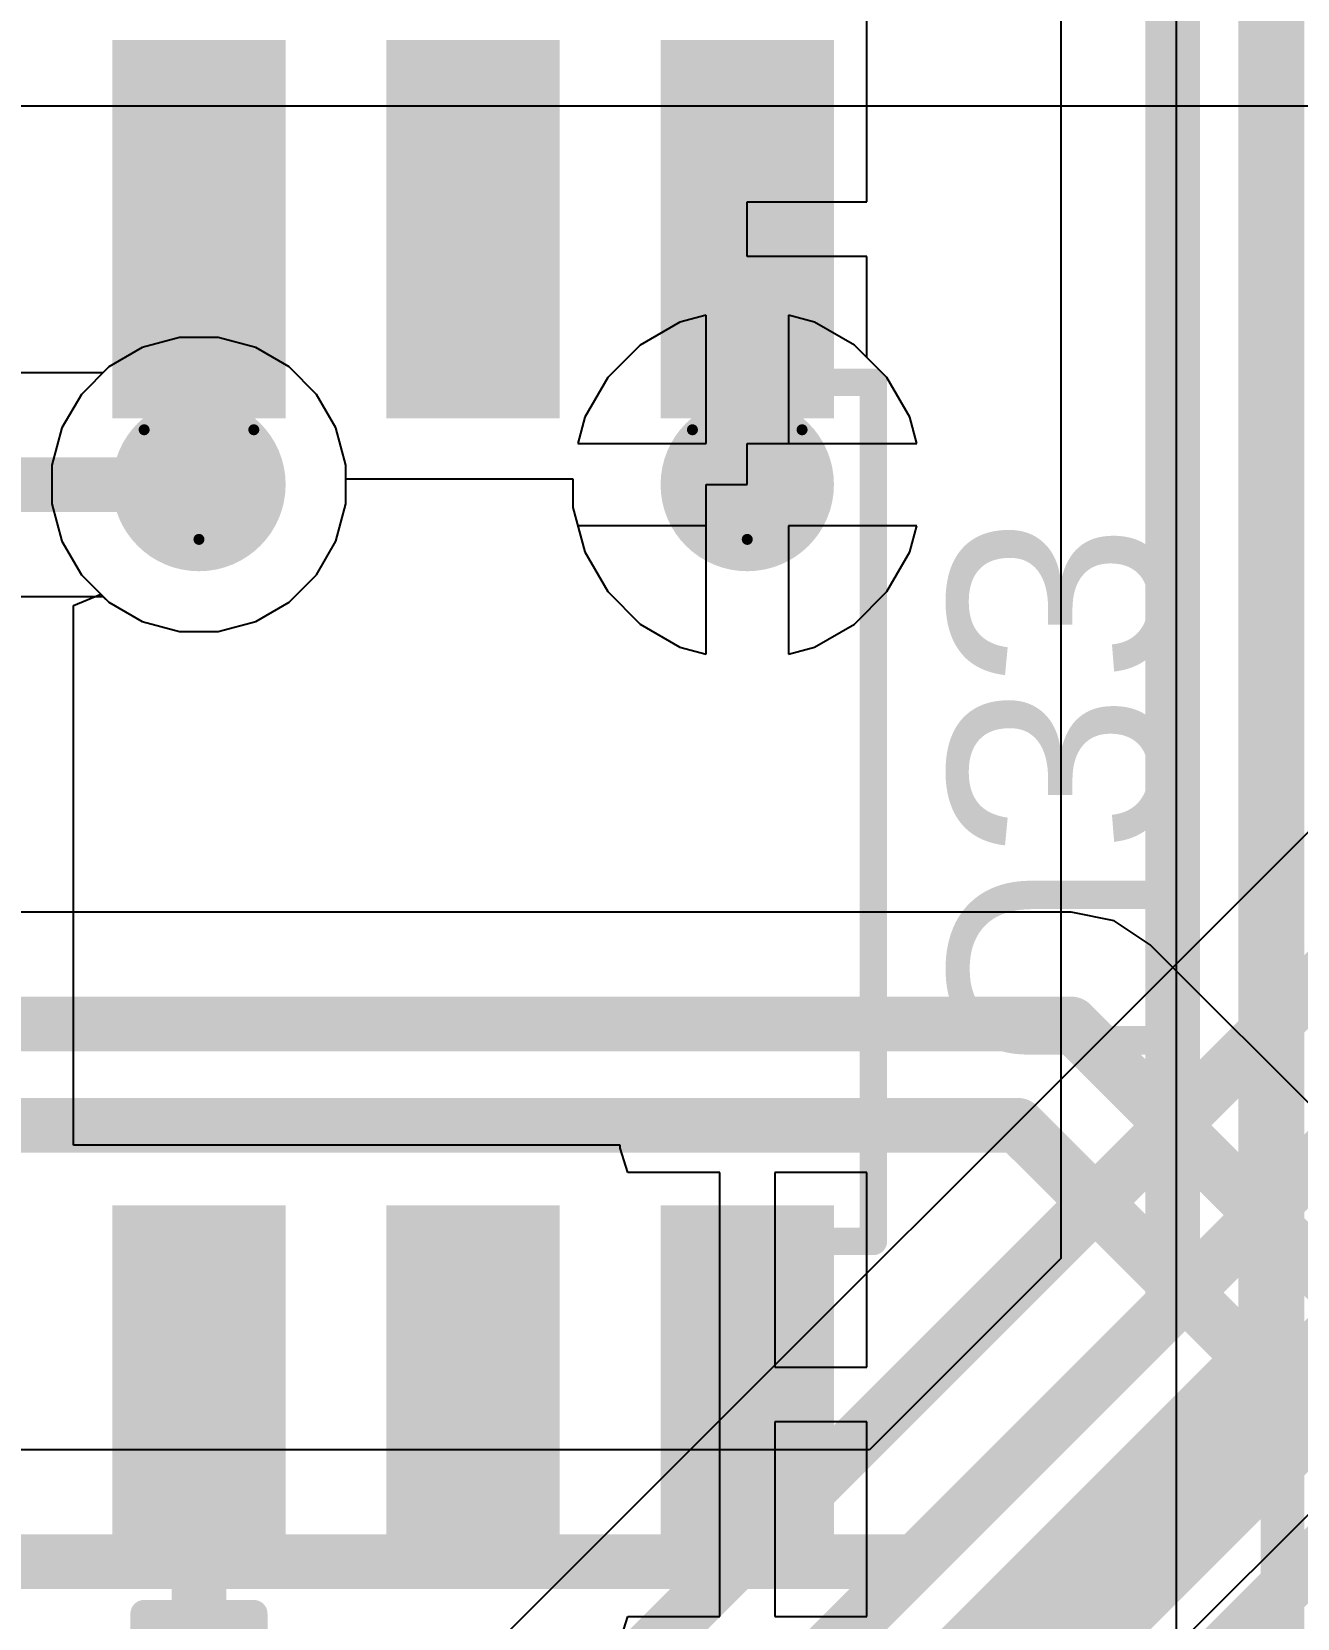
# Model space of a CAD drawing. Header units: inches. Extents: x -21 to 276, y -5 to 220.
# Drawn here: x 73.6 to 79.47, y 52.66 to 60.01 of the extents above; entities that cross this region are included whole.
import ezdxf

# ---------------------------------------------------------------- set-up
doc = ezdxf.new("R2010")
doc.units = ezdxf.units.IN
for name, color, linetype in [('Bottom Layer', 5, 'Continuous'), ('Bottom Overlay', 54, 'Continuous'), ('Bottom Paste', 16, 'Continuous'), ('Bottom Solder', 6, 'Continuous'), ('Drill Drawing', 1, 'Continuous'), ('Ground', 16, 'Continuous'), ('Power + Signal', 76, 'Continuous'), ('Top Layer', 1, 'Continuous'), ('Top Solder', 216, 'Continuous'), ('Via Holes', 16, 'Continuous')]:
    doc.layers.add(name, color=color, linetype=linetype)
doc.styles.add('Arial', font='', dxfattribs={"height": 0.2})
doc.styles.get('Arial').set_extended_font_data('Arial')

# ---------------------------------------------------------------- blocks, each defined once
blk = doc.blocks.new('SOIC_8_B_54')
at = {"layer": 'Bottom Layer'}
for points in [[(-3.474999399999999, 1.6050006), (-3.474999399999999, 2.2049994), (-1.92499996, 2.2049994), (-1.92499996, 1.6050006)], [(1.92499996, 1.6050006), (1.92499996, 2.2049994), (3.474999399999999, 2.2049994), (3.474999399999999, 1.6050006)], [(-3.474999399999999, 0.3350005999999998), (-3.474999399999999, 0.9349993999999998), (-1.92499996, 0.9349994), (-1.92499996, 0.3350006000000001)], [(1.92499996, 0.3350005999999998), (1.92499996, 0.9349993999999998), (3.474999399999999, 0.9349994), (3.474999399999999, 0.3350006000000001)], [(-3.474999399999999, -0.9349994), (-3.474999399999999, -0.3350006000000001), (-1.92499996, -0.3350005999999998), (-1.92499996, -0.9349993999999998)], [(1.92499996, -0.9349994), (1.92499996, -0.3350006000000001), (3.474999399999999, -0.3350005999999998), (3.474999399999999, -0.9349993999999998)]]:
    blk.add_hatch(color=5, dxfattribs=at).paths.add_polyline_path(points)
at = {"layer": 'Bottom Paste'}
for points in [[(-3.474999399999999, 1.6050006), (-3.474999399999999, 2.2049994), (-1.92499996, 2.2049994), (-1.92499996, 1.6050006)], [(1.92499996, 1.6050006), (1.92499996, 2.2049994), (3.474999399999999, 2.2049994), (3.474999399999999, 1.6050006)], [(-3.474999399999999, 0.3350005999999998), (-3.474999399999999, 0.9349993999999998), (-1.92499996, 0.9349994), (-1.92499996, 0.3350006000000001)], [(1.92499996, 0.3350005999999998), (1.92499996, 0.9349993999999998), (3.474999399999999, 0.9349994), (3.474999399999999, 0.3350006000000001)], [(-3.474999399999999, -0.9349994), (-3.474999399999999, -0.3350006000000001), (-1.92499996, -0.3350005999999998), (-1.92499996, -0.9349993999999998)], [(1.92499996, -0.9349994), (1.92499996, -0.3350006000000001), (3.474999399999999, -0.3350005999999998), (3.474999399999999, -0.9349993999999998)]]:
    blk.add_hatch(color=16, dxfattribs=at).paths.add_polyline_path(points)
at = {"layer": 'Bottom Solder'}
for points in [[(-3.5765994, 1.5034006), (-3.5765994, 2.3065994), (-1.82339996, 2.3065994), (-1.82339996, 1.5034006)], [(1.82339996, 1.5034006), (1.82339996, 2.3065994), (3.5765994, 2.3065994), (3.5765994, 1.5034006)], [(-3.5765994, 0.2334005999999998), (-3.5765994, 1.0365994), (-1.82339996, 1.0365994), (-1.82339996, 0.2334006000000002)], [(1.82339996, 0.2334005999999998), (1.82339996, 1.0365994), (3.5765994, 1.0365994), (3.5765994, 0.2334006000000002)], [(-3.5765994, -1.0365994), (-3.5765994, -0.2334006000000002), (-1.82339996, -0.2334005999999998), (-1.82339996, -1.0365994)], [(1.82339996, -1.0365994), (1.82339996, -0.2334006000000002), (3.5765994, -0.2334005999999998), (3.5765994, -1.0365994)]]:
    blk.add_hatch(color=6, dxfattribs=at).paths.add_polyline_path(points)
at = {"layer": 'Bottom Overlay'}
for points in [[(-1.990598, 2.3114, 0.127, 0.127, 0), (-1.990598, 2.4892, 0.127, 0.127, 0)], [(1.990598, 2.4892, 0.127, 0.127, 0), (-1.990598, 2.4892, 0.127, 0.127, 0)], [(1.990598, 2.3114, 0.127, 0.127, 0), (1.990598, 2.4892, 0.127, 0.127, 0)]]:
    blk.add_lwpolyline(points, format="xyseb", dxfattribs=at)
for points in [[(-2.022348, 2.4892, 0.0635, 0.0635, 1), (-1.958848, 2.4892, 0.0635, 0.0635, 1)], [(-2.022348, 2.4892, 0.0635, 0.0635, 1), (-1.958848, 2.4892, 0.0635, 0.0635, 1)], [(1.958848, 2.4892, 0.0635, 0.0635, 1), (2.022348, 2.4892, 0.0635, 0.0635, 1)], [(1.958848, 2.4892, 0.0635, 0.0635, 1), (2.022348, 2.4892, 0.0635, 0.0635, 1)], [(-2.022348, 2.3114, 0.0635, 0.0635, 1), (-1.958848, 2.3114, 0.0635, 0.0635, 1)], [(1.958848, 2.3114, 0.0635, 0.0635, 1), (2.022348, 2.3114, 0.0635, 0.0635, 1)]]:
    blk.add_lwpolyline(points, format="xyseb", close=True, dxfattribs=at)
blk = doc.blocks.new('R___0201_B_69')
at = {"layer": 'Bottom Layer'}
for points in [[(-0.40999791, 0.18499963), (-0.13999845, 0.18499963), (-0.13999845, -0.18499963), (-0.40999791, -0.18499963)], [(0.14000099, 0.18499963), (0.41000045, 0.18499963), (0.41000045, -0.18499963), (0.14000099, -0.18499963)]]:
    blk.add_hatch(color=5, dxfattribs=at).paths.add_polyline_path(points)
at = {"layer": 'Bottom Paste'}
for points in [[(-0.40999791, 0.18499963), (-0.13999845, 0.18499963), (-0.13999845, -0.18499963), (-0.40999791, -0.18499963)], [(0.14000099, 0.18499963), (0.41000045, 0.18499963), (0.41000045, -0.18499963), (0.14000099, -0.18499963)]]:
    blk.add_hatch(color=16, dxfattribs=at).paths.add_polyline_path(points)
at = {"layer": 'Bottom Solder'}
for points in [[(-0.46499907, 0.24000079), (-0.08499729, 0.24000079), (-0.08499729, -0.24000079), (-0.46499907, -0.24000079)], [(0.08499983, 0.24000079), (0.46500161, 0.24000079), (0.46500161, -0.24000079), (0.08499983, -0.24000079)]]:
    blk.add_hatch(color=6, dxfattribs=at).paths.add_polyline_path(points)
at = {"layer": 'Bottom Overlay'}
for points in [[(-0.4826, -0.254, 0.127, 0.127, 0), (-0.4826, 0.254, 0.127, 0.127, 0)], [(0.4826, 0.254, 0.127, 0.127, 0), (-0.4826, 0.254, 0.127, 0.127, 0)], [(0.4826, -0.254, 0.127, 0.127, 0), (0.4826, 0.254, 0.127, 0.127, 0)], [(0.4826, -0.254, 0.127, 0.127, 0), (-0.4826, -0.254, 0.127, 0.127, 0)]]:
    blk.add_lwpolyline(points, format="xyseb", dxfattribs=at)
for points in [[(-0.51435, 0.254, 0.0635, 0.0635, 1), (-0.4508499999999999, 0.254, 0.0635, 0.0635, 1)], [(-0.51435, 0.254, 0.0635, 0.0635, 1), (-0.4508499999999999, 0.254, 0.0635, 0.0635, 1)], [(0.4508499999999999, 0.254, 0.0635, 0.0635, 1), (0.51435, 0.254, 0.0635, 0.0635, 1)], [(0.4508499999999999, 0.254, 0.0635, 0.0635, 1), (0.51435, 0.254, 0.0635, 0.0635, 1)], [(-0.51435, -0.254, 0.0635, 0.0635, 1), (-0.4508499999999999, -0.254, 0.0635, 0.0635, 1)], [(-0.51435, -0.254, 0.0635, 0.0635, 1), (-0.4508499999999999, -0.254, 0.0635, 0.0635, 1)], [(0.4508499999999999, -0.254, 0.0635, 0.0635, 1), (0.51435, -0.254, 0.0635, 0.0635, 1)], [(0.4508499999999999, -0.254, 0.0635, 0.0635, 1), (0.51435, -0.254, 0.0635, 0.0635, 1)]]:
    blk.add_lwpolyline(points, format="xyseb", close=True, dxfattribs=at)

msp = doc.modelspace()

# ---------------------------------------------------------------- hatches: boundary and pattern name
at = {"layer": 'Bottom Layer'}
h = msp.add_hatch(color=5, dxfattribs=at)
edge = h.paths.add_edge_path()
edge.add_arc((74.37802752, 57.91199999999999), 0.2999994, 0, 360)
h = msp.add_hatch(color=5, dxfattribs=at)
edge = h.paths.add_edge_path()
edge.add_arc((76.91802752, 57.91199999999999), 0.2999994, 0, 360)
at = {"layer": 'Bottom Solder'}
h = msp.add_hatch(color=6, dxfattribs=at)
edge = h.paths.add_edge_path()
edge.add_arc((74.37802752, 57.91199999999999), 0.4015993999999999, 0, 360)
h = msp.add_hatch(color=6, dxfattribs=at)
edge = h.paths.add_edge_path()
edge.add_arc((76.91802752, 57.91199999999999), 0.4015993999999999, 0, 360)
at = {"layer": 'Ground'}
h = msp.add_hatch(color=16, dxfattribs=at)
edge = h.paths.add_edge_path()
edge.add_arc((74.37802752, 57.91199999999999), 0.2999994, 0, 360)
h = msp.add_hatch(color=16, dxfattribs=at)
edge = h.paths.add_edge_path()
edge.add_arc((76.91802752, 57.91199999999999), 0.2999994, 0, 360)
at = {"layer": 'Power + Signal'}
h = msp.add_hatch(color=76, dxfattribs=at)
edge = h.paths.add_edge_path()
edge.add_arc((74.37802752, 57.91199999999999), 0.2999994, 0, 360)
h = msp.add_hatch(color=76, dxfattribs=at)
edge = h.paths.add_edge_path()
edge.add_arc((76.91802752, 57.91199999999999), 0.2999994, 0, 360)
at = {"layer": 'Top Layer'}
h = msp.add_hatch(color=1, dxfattribs=at)
edge = h.paths.add_edge_path()
edge.add_arc((74.37802752, 57.91199999999999), 0.2999994, 0, 360)
h = msp.add_hatch(color=1, dxfattribs=at)
edge = h.paths.add_edge_path()
edge.add_arc((76.91802752, 57.91199999999999), 0.2999994, 0, 360)
at = {"layer": 'Top Solder'}
h = msp.add_hatch(color=216, dxfattribs=at)
edge = h.paths.add_edge_path()
edge.add_arc((74.37802752, 57.91199999999999), 0.4015993999999999, 0, 360)
h = msp.add_hatch(color=216, dxfattribs=at)
edge = h.paths.add_edge_path()
edge.add_arc((76.91802752, 57.91199999999999), 0.4015993999999999, 0, 360)
at = {"layer": 'Via Holes'}
h = msp.add_hatch(color=7, dxfattribs=at)
edge = h.paths.add_edge_path()
edge.add_arc((74.37802752, 57.91199999999999), 0.1499997, 0, 360)
h = msp.add_hatch(color=7, dxfattribs=at)
edge = h.paths.add_edge_path()
edge.add_arc((76.91802752, 57.91199999999999), 0.1499997, 0, 360)

# ---------------------------------------------------------------- linework, layer by layer
at = {"layer": 'Bottom Layer'}
for p, q in [((78.90563848, 63.37915442), (78.90563848, 52.01176034)), ((77.47202691999999, 59.22230472), (77.47202691999999, 60.09944291999999)), ((76.91802752, 58.96830471999999), (76.91802752, 59.22230472)), ((76.91802752, 59.22230472), (77.47202691999999, 59.22230472)), ((77.47202691999999, 58.96830471999999), (76.91802752, 58.96830471999999)), ((77.47202691999999, 58.5006831), (77.47202691999999, 58.96830471999999)), ((77.56458706, 58.40812295999999), (77.47202691999999, 58.5006831)), ((77.67096226, 58.22387644), (77.56458706, 58.40812295999999)), ((77.70348442, 58.1025), (77.67096226, 58.22387644)), ((76.91802752, 57.91199999999999), (76.91802752, 58.1025)), ((76.91802752, 58.1025), (77.70348442, 58.1025)), ((75.05902692, 57.82234562), (75.05902692, 57.939305)), ((75.05902692, 57.939305), (76.11002812, 57.939305)), ((76.11002812, 57.939305), (76.11002812, 57.8056248)), ((76.72752752, 57.1265431), (76.72752752, 57.91199999999999)), ((76.72752752, 57.91199999999999), (76.91802752, 57.91199999999999)), ((75.01261858, 57.64914302), (75.05902692, 57.82234562)), ((76.11002812, 57.8056248), (76.16509278, 57.60012356)), ((77.70348442, 57.7215), (77.10852752, 57.7215)), ((77.10852752, 57.7215), (77.10852752, 57.1265431)), ((77.67096226, 57.60012356), (77.70348442, 57.7215)), ((74.9229642, 57.49385503999999), (75.01261858, 57.64914302)), ((76.16509278, 57.60012356), (76.27146798, 57.41587704)), ((77.56458706, 57.41587704), (77.67096226, 57.60012356)), ((74.79617248, 57.36706331999999), (74.9229642, 57.49385503999999)), ((73.79649198, 57.35084796), (73.92349198, 57.4034539)), ((73.79649198, 54.85130508), (73.79649198, 57.35084796)), ((73.92349198, 57.4034539), (73.95988256, 57.36706331999999)), ((73.95988256, 57.36706331999999), (74.11517054, 57.27740894)), ((74.6408845, 57.27740894), (74.79617248, 57.36706331999999)), ((76.27146798, 57.41587704), (76.42190456, 57.26544045999999)), ((77.41415047999999, 57.26544045999999), (77.56458706, 57.41587704)), ((74.11517054, 57.27740894), (74.28837313999999, 57.23100059999999)), ((74.4676819, 57.23100059999999), (74.6408845, 57.27740894)), ((74.28837313999999, 57.23100059999999), (74.4676819, 57.23100059999999)), ((76.42190456, 57.26544045999999), (76.60615108, 57.15906525999999)), ((77.22990395999999, 57.15906525999999), (77.41415047999999, 57.26544045999999)), ((76.60615108, 57.15906525999999), (76.72752752, 57.1265431)), ((77.10852752, 57.1265431), (77.22990395999999, 57.15906525999999)), ((76.32902691999999, 54.85130508), (73.79649198, 54.85130508)), ((76.32902691999999, 54.83680675999999), (76.32902691999999, 54.85130508)), ((76.36403066, 54.72430762), (76.32902691999999, 54.83680675999999)), ((76.79102751999999, 54.72430508), (76.36403066, 54.72430762)), ((76.79102751999999, 53.69530536), (76.79102751999999, 54.72430508)), ((77.47202691999999, 54.72430508), (77.04502752, 54.72430508)), ((77.04502752, 54.72430508), (77.04502752, 53.82230536)), ((77.47202691999999, 53.82230536), (77.47202691999999, 54.72430508)), ((77.04502752, 53.82230536), (77.47202691999999, 53.82230536)), ((76.79102751999999, 52.66630563999999), (76.79102751999999, 53.69530536)), ((77.47202691999999, 53.56830536), (77.04502752, 53.56830536)), ((77.04502752, 53.56830536), (77.04502752, 52.66630563999999)), ((77.47202691999999, 52.66630563999999), (77.47202691999999, 53.56830536)), ((76.32902691999999, 52.55380141999999), (76.36403066, 52.66630309999999)), ((76.36403066, 52.66630309999999), (76.45602946, 52.66630563999999)), ((76.45602946, 52.66630563999999), (76.79102751999999, 52.66630563999999)), ((77.04502752, 52.66630563999999), (77.47202691999999, 52.66630563999999))]:
    msp.add_line(p, q, dxfattribs=at)
for points in [[(79.39769236, 50.20668647999999, 0.2032, 0.2032, 0), (79.39769236, 75.77467192, 0.2032, 0.2032, 0)], [(76.91802752, 59.09530471999999, 0.254, 0.254, 0), (76.91802752, 59.43599999999999, 0.254, 0.254, 0)], [(74.37802752, 57.91199999999999, 0.508, 0.508, 0), (74.37802752, 59.09530471999999, 0.508, 0.508, 0)], [(76.91802752, 57.91199999999999, 0.3809999999999999, 0.3809999999999999, 0), (76.91802752, 59.09530471999999, 0.3809999999999999, 0.3809999999999999, 0)], [(74.37802752, 52.47199818, 0.254, 0.254, 0), (74.37802752, 53.69530536, 0.254, 0.254, 0)]]:
    msp.add_lwpolyline(points, format="xyseb", dxfattribs=at)
for points in [[(76.85452751999999, 59.43599999999999, 0.127, 0.127, 1), (76.98152752, 59.43599999999999, 0.127, 0.127, 1)], [(74.25102752, 59.09530471999999, 0.254, 0.254, 1), (74.50502752, 59.09530471999999, 0.254, 0.254, 1)], [(76.82277752, 59.09530471999999, 0.1905, 0.1905, 1), (77.01327751999999, 59.09530471999999, 0.1905, 0.1905, 1)], [(76.85452751999999, 59.09530471999999, 0.127, 0.127, 1), (76.98152752, 59.09530471999999, 0.127, 0.127, 1)], [(74.25102752, 57.91199999999999, 0.254, 0.254, 1), (74.50502752, 57.91199999999999, 0.254, 0.254, 1)], [(76.82277752, 57.91199999999999, 0.1905, 0.1905, 1), (77.01327751999999, 57.91199999999999, 0.1905, 0.1905, 1)], [(74.31452752, 53.69530536, 0.127, 0.127, 1), (74.44152752, 53.69530536, 0.127, 0.127, 1)]]:
    msp.add_lwpolyline(points, format="xyseb", close=True, dxfattribs=at)
at = {"layer": 'Drill Drawing'}
for points in [[(74.12402752, 58.166, 0.0508, 0.0508, 0), (74.63202752, 58.166, 0.0508, 0.0508, 0)], [(74.12402752, 58.166, 0.0508, 0.0508, 0), (74.37802752, 57.65799999999999, 0.0508, 0.0508, 0)], [(74.37802752, 57.65799999999999, 0.0508, 0.0508, 0), (74.63202752, 58.166, 0.0508, 0.0508, 0)], [(76.66402751999999, 58.166, 0.0508, 0.0508, 0), (77.17202752, 58.166, 0.0508, 0.0508, 0)], [(76.66402751999999, 58.166, 0.0508, 0.0508, 0), (76.91802752, 57.65799999999999, 0.0508, 0.0508, 0)], [(76.91802752, 57.65799999999999, 0.0508, 0.0508, 0), (77.17202752, 58.166, 0.0508, 0.0508, 0)]]:
    msp.add_lwpolyline(points, format="xyseb", dxfattribs=at)
for points in [[(74.11132752, 58.166, 0.0254, 0.0254, 1), (74.13672752, 58.166, 0.0254, 0.0254, 1)], [(74.11132752, 58.166, 0.0254, 0.0254, 1), (74.13672752, 58.166, 0.0254, 0.0254, 1)], [(74.61932752, 58.166, 0.0254, 0.0254, 1), (74.64472752, 58.166, 0.0254, 0.0254, 1)], [(74.61932752, 58.166, 0.0254, 0.0254, 1), (74.64472752, 58.166, 0.0254, 0.0254, 1)], [(76.65132752, 58.166, 0.0254, 0.0254, 1), (76.67672752, 58.166, 0.0254, 0.0254, 1)], [(76.65132752, 58.166, 0.0254, 0.0254, 1), (76.67672752, 58.166, 0.0254, 0.0254, 1)], [(77.15932751999999, 58.166, 0.0254, 0.0254, 1), (77.18472752, 58.166, 0.0254, 0.0254, 1)], [(77.15932751999999, 58.166, 0.0254, 0.0254, 1), (77.18472752, 58.166, 0.0254, 0.0254, 1)], [(74.36532752, 57.65799999999999, 0.0254, 0.0254, 1), (74.39072752, 57.65799999999999, 0.0254, 0.0254, 1)], [(74.36532752, 57.65799999999999, 0.0254, 0.0254, 1), (74.39072752, 57.65799999999999, 0.0254, 0.0254, 1)], [(76.90532752, 57.65799999999999, 0.0254, 0.0254, 1), (76.93072751999999, 57.65799999999999, 0.0254, 0.0254, 1)], [(76.90532752, 57.65799999999999, 0.0254, 0.0254, 1), (76.93072751999999, 57.65799999999999, 0.0254, 0.0254, 1)]]:
    msp.add_lwpolyline(points, format="xyseb", close=True, dxfattribs=at)
at = {"layer": 'Ground'}
for p, q in [((78.37087704, 63.03002125999999), (78.37087704, 54.32511868)), ((76.72752752, 58.69745689999999), (76.60615108, 58.66493474)), ((76.72752752, 58.1025), (76.72752752, 58.69745689999999)), ((77.22990395999999, 58.66493474), (77.10852752, 58.69745689999999)), ((77.10852752, 58.69745689999999), (77.10852752, 58.1025)), ((76.60615108, 58.66493474), (76.42190456, 58.55855954)), ((77.41415047999999, 58.55855954), (77.22990395999999, 58.66493474)), ((74.11517054, 58.54659105999999), (73.95988256, 58.45693667999999)), ((74.28837313999999, 58.5929994), (74.11517054, 58.54659105999999)), ((74.4676819, 58.5929994), (74.28837313999999, 58.5929994)), ((74.6408845, 58.54659105999999), (74.4676819, 58.5929994)), ((74.79617248, 58.45693667999999), (74.6408845, 58.54659105999999)), ((76.42190456, 58.55855954), (76.27146798, 58.40812295999999)), ((77.56458706, 58.40812295999999), (77.41415047999999, 58.55855954)), ((73.95988256, 58.45693667999999), (73.83309084, 58.33014495999999)), ((74.9229642, 58.33014495999999), (74.79617248, 58.45693667999999)), ((76.27146798, 58.40812295999999), (76.16509278, 58.22387644)), ((77.67096226, 58.22387644), (77.56458706, 58.40812295999999)), ((73.83309084, 58.33014495999999), (73.74343646, 58.17485697999999)), ((75.01261858, 58.17485697999999), (74.9229642, 58.33014495999999)), ((73.74343646, 58.17485697999999), (73.69702812, 58.00165437999999)), ((75.05902692, 58.00165437999999), (75.01261858, 58.17485697999999)), ((76.16509278, 58.22387644), (76.13257062, 58.1025)), ((77.70348442, 58.1025), (77.67096226, 58.22387644)), ((76.13257062, 58.1025), (76.72752752, 58.1025)), ((77.10852752, 58.1025), (77.70348442, 58.1025)), ((73.69702812, 58.00165437999999), (73.69702812, 57.82234562)), ((75.05902692, 57.82234562), (75.05902692, 58.00165437999999)), ((73.69702812, 57.82234562), (73.74343646, 57.64914302)), ((75.01261858, 57.64914302), (75.05902692, 57.82234562)), ((76.72752752, 57.7215), (76.13257062, 57.7215)), ((76.13257062, 57.7215), (76.16509278, 57.60012356)), ((76.72752752, 57.1265431), (76.72752752, 57.7215)), ((77.70348442, 57.7215), (77.10852752, 57.7215)), ((77.10852752, 57.7215), (77.10852752, 57.1265431)), ((77.67096226, 57.60012356), (77.70348442, 57.7215)), ((73.74343646, 57.64914302), (73.83309084, 57.49385503999999)), ((74.9229642, 57.49385503999999), (75.01261858, 57.64914302)), ((76.16509278, 57.60012356), (76.27146798, 57.41587704)), ((77.56458706, 57.41587704), (77.67096226, 57.60012356)), ((73.83309084, 57.49385503999999), (73.95988256, 57.36706331999999)), ((74.79617248, 57.36706331999999), (74.9229642, 57.49385503999999)), ((73.95988256, 57.36706331999999), (74.11517054, 57.27740894)), ((74.6408845, 57.27740894), (74.79617248, 57.36706331999999)), ((76.27146798, 57.41587704), (76.42190456, 57.26544045999999)), ((77.41415047999999, 57.26544045999999), (77.56458706, 57.41587704)), ((74.11517054, 57.27740894), (74.28837313999999, 57.23100059999999)), ((74.4676819, 57.23100059999999), (74.6408845, 57.27740894)), ((74.28837313999999, 57.23100059999999), (74.4676819, 57.23100059999999)), ((76.42190456, 57.26544045999999), (76.60615108, 57.15906525999999)), ((77.22990395999999, 57.15906525999999), (77.41415047999999, 57.26544045999999)), ((76.60615108, 57.15906525999999), (76.72752752, 57.1265431)), ((77.10852752, 57.1265431), (77.22990395999999, 57.15906525999999)), ((78.37087704, 54.32511868), (77.48401572, 53.43825736)), ((77.48401572, 53.43825736), (69.38846421999999, 53.43825736))]:
    msp.add_line(p, q, dxfattribs=at)
for points in [[(78.88882876, 54.11057503999999, 0.254, 0.254, 0), (78.88882876, 76.85101977999999, 0.254, 0.254, 0)], [(79.32062875999999, 53.93171839999999, 0.254, 0.254, 0), (79.32062875999999, 76.40501864, 0.254, 0.254, 0)], [(77.69855936, 52.92030564, 0.254, 0.254, 0), (78.88882876, 54.11057503999999, 0.254, 0.254, 0)], [(77.877416, 52.48850564, 0.254, 0.254, 0), (79.32062875999999, 53.93171839999999, 0.254, 0.254, 0)], [(78.05627264, 52.05670564, 0.254, 0.254, 0), (79.75242876, 53.75286175999999, 0.254, 0.254, 0)], [(77.84202364, 51.23179999999999, 0.254, 0.254, 0), (80.18422876, 53.57400512, 0.254, 0.254, 0)], [(69.38845152, 52.92030564, 0.254, 0.254, 0), (77.69855936, 52.92030564, 0.254, 0.254, 0)]]:
    msp.add_lwpolyline(points, format="xyseb", dxfattribs=at)
for points in [[(78.82532875999999, 54.11057503999999, 0.127, 0.127, 1), (78.95232875999999, 54.11057503999999, 0.127, 0.127, 1)], [(78.82532875999999, 54.11057503999999, 0.127, 0.127, 1), (78.95232875999999, 54.11057503999999, 0.127, 0.127, 1)], [(79.25712875999999, 53.93171839999999, 0.127, 0.127, 1), (79.38412876, 53.93171839999999, 0.127, 0.127, 1)], [(79.25712875999999, 53.93171839999999, 0.127, 0.127, 1), (79.38412876, 53.93171839999999, 0.127, 0.127, 1)], [(77.63505936, 52.92030564, 0.127, 0.127, 1), (77.76205936, 52.92030564, 0.127, 0.127, 1)], [(77.63505936, 52.92030564, 0.127, 0.127, 1), (77.76205936, 52.92030564, 0.127, 0.127, 1)]]:
    msp.add_lwpolyline(points, format="xyseb", close=True, dxfattribs=at)
at = {"layer": 'Power + Signal'}
for p, q in [((76.72752752, 58.69745689999999), (76.60615108, 58.66493474)), ((76.72752752, 58.1025), (76.72752752, 58.69745689999999)), ((77.22990395999999, 58.66493474), (77.10852752, 58.69745689999999)), ((77.10852752, 58.69745689999999), (77.10852752, 58.1025)), ((76.60615108, 58.66493474), (76.42190456, 58.55855954)), ((77.41415047999999, 58.55855954), (77.22990395999999, 58.66493474)), ((74.11517054, 58.54659105999999), (73.95988256, 58.45693667999999)), ((74.28837313999999, 58.5929994), (74.11517054, 58.54659105999999)), ((74.4676819, 58.5929994), (74.28837313999999, 58.5929994)), ((74.6408845, 58.54659105999999), (74.4676819, 58.5929994)), ((74.79617248, 58.45693667999999), (74.6408845, 58.54659105999999)), ((76.42190456, 58.55855954), (76.27146798, 58.40812295999999)), ((77.56458706, 58.40812295999999), (77.41415047999999, 58.55855954)), ((73.95988256, 58.45693667999999), (73.9328976, 58.42995171999999)), ((74.9229642, 58.33014495999999), (74.79617248, 58.45693667999999)), ((73.9328976, 58.42995171999999), (72.50513312, 58.42995171999999)), ((76.27146798, 58.40812295999999), (76.16509278, 58.22387644)), ((77.67096226, 58.22387644), (77.56458706, 58.40812295999999)), ((75.01261858, 58.17485697999999), (74.9229642, 58.33014495999999)), ((75.05902692, 58.00165437999999), (75.01261858, 58.17485697999999)), ((76.16509278, 58.22387644), (76.13257062, 58.1025)), ((77.70348442, 58.1025), (77.67096226, 58.22387644)), ((76.13257062, 58.1025), (76.72752752, 58.1025)), ((77.10852752, 58.1025), (77.70348442, 58.1025)), ((75.05902692, 57.82234562), (75.05902692, 58.00165437999999)), ((75.01261858, 57.64914302), (75.05902692, 57.82234562)), ((76.72752752, 57.7215), (76.13257062, 57.7215)), ((76.13257062, 57.7215), (76.16509278, 57.60012356)), ((76.72752752, 57.1265431), (76.72752752, 57.7215)), ((77.70348442, 57.7215), (77.10852752, 57.7215)), ((77.10852752, 57.7215), (77.10852752, 57.1265431)), ((77.67096226, 57.60012356), (77.70348442, 57.7215)), ((74.9229642, 57.49385503999999), (75.01261858, 57.64914302)), ((76.16509278, 57.60012356), (76.27146798, 57.41587704)), ((77.56458706, 57.41587704), (77.67096226, 57.60012356)), ((74.79617248, 57.36706331999999), (74.9229642, 57.49385503999999)), ((72.25853468, 57.39404828), (73.9328976, 57.39404828)), ((73.9328976, 57.39404828), (73.95988256, 57.36706331999999)), ((73.95988256, 57.36706331999999), (74.11517054, 57.27740894)), ((74.6408845, 57.27740894), (74.79617248, 57.36706331999999)), ((76.27146798, 57.41587704), (76.42190456, 57.26544045999999)), ((77.41415047999999, 57.26544045999999), (77.56458706, 57.41587704)), ((74.11517054, 57.27740894), (74.28837313999999, 57.23100059999999)), ((74.4676819, 57.23100059999999), (74.6408845, 57.27740894)), ((74.28837313999999, 57.23100059999999), (74.4676819, 57.23100059999999)), ((76.42190456, 57.26544045999999), (76.60615108, 57.15906525999999)), ((77.22990395999999, 57.15906525999999), (77.41415047999999, 57.26544045999999)), ((76.60615108, 57.15906525999999), (76.72752752, 57.1265431)), ((77.10852752, 57.1265431), (77.22990395999999, 57.15906525999999)), ((78.41885764, 55.93009896), (70.30581824, 55.93009896)), ((78.61706908, 55.89067307999999), (78.41885764, 55.93009896)), ((78.78510532, 55.77839492), (78.61706908, 55.89067307999999)), ((80.50324768, 54.06025256), (78.78510532, 55.77839492))]:
    msp.add_line(p, q, dxfattribs=at)
for points in [[(72.25853468, 57.91199999999999, 0.254, 0.254, 0), (74.37802752, 57.91199999999999, 0.254, 0.254, 0)], [(67.69793419999999, 55.41214724, 0.254, 0.254, 0), (78.41885764, 55.41214724, 0.254, 0.254, 0)], [(78.41885764, 55.41214724, 0.254, 0.254, 0), (80.13699999999999, 53.69400488, 0.254, 0.254, 0)], [(67.5567102, 54.9427146, 0.254, 0.254, 0), (78.1709638, 54.9427146, 0.254, 0.254, 0)], [(78.1709638, 54.9427146, 0.254, 0.254, 0), (79.70519999999999, 53.40847839999999, 0.254, 0.254, 0)]]:
    msp.add_lwpolyline(points, format="xyseb", dxfattribs=at)
for points in [[(74.31452752, 57.91199999999999, 0.127, 0.127, 1), (74.44152752, 57.91199999999999, 0.127, 0.127, 1)], [(78.35535764, 55.41214724, 0.127, 0.127, 1), (78.48235764, 55.41214724, 0.127, 0.127, 1)], [(78.35535764, 55.41214724, 0.127, 0.127, 1), (78.48235764, 55.41214724, 0.127, 0.127, 1)], [(78.10746379999999, 54.9427146, 0.127, 0.127, 1), (78.23446379999999, 54.9427146, 0.127, 0.127, 1)], [(78.10746379999999, 54.9427146, 0.127, 0.127, 1), (78.23446379999999, 54.9427146, 0.127, 0.127, 1)]]:
    msp.add_lwpolyline(points, format="xyseb", close=True, dxfattribs=at)
at = {"layer": 'Top Layer'}
for p, q in [((78.36455244, 51.98704867999999), (87.25866724, 60.88116348)), ((62.5075839, 59.66662184), (80.34389824, 59.66662184)), ((76.72752752, 58.69745689999999), (76.60615108, 58.66493474)), ((76.72752752, 58.1025), (76.72752752, 58.69745689999999)), ((77.22990395999999, 58.66493474), (77.10852752, 58.69745689999999)), ((77.10852752, 58.69745689999999), (77.10852752, 58.1025)), ((76.60615108, 58.66493474), (76.42190456, 58.55855954)), ((77.41415047999999, 58.55855954), (77.22990395999999, 58.66493474)), ((74.11517054, 58.54659105999999), (73.95988256, 58.45693667999999)), ((74.28837313999999, 58.5929994), (74.11517054, 58.54659105999999)), ((74.4676819, 58.5929994), (74.28837313999999, 58.5929994)), ((74.6408845, 58.54659105999999), (74.4676819, 58.5929994)), ((74.79617248, 58.45693667999999), (74.6408845, 58.54659105999999)), ((76.42190456, 58.55855954), (76.27146798, 58.40812295999999)), ((77.56458706, 58.40812295999999), (77.41415047999999, 58.55855954)), ((73.95988256, 58.45693667999999), (73.83309084, 58.33014495999999)), ((74.9229642, 58.33014495999999), (74.79617248, 58.45693667999999)), ((76.27146798, 58.40812295999999), (76.16509278, 58.22387644)), ((77.67096226, 58.22387644), (77.56458706, 58.40812295999999)), ((73.83309084, 58.33014495999999), (73.74343646, 58.17485697999999)), ((75.01261858, 58.17485697999999), (74.9229642, 58.33014495999999)), ((73.74343646, 58.17485697999999), (73.69702812, 58.00165437999999)), ((75.05902692, 58.00165437999999), (75.01261858, 58.17485697999999)), ((76.16509278, 58.22387644), (76.13257062, 58.1025)), ((77.70348442, 58.1025), (77.67096226, 58.22387644)), ((76.13257062, 58.1025), (76.72752752, 58.1025)), ((77.10852752, 58.1025), (77.70348442, 58.1025)), ((73.69702812, 58.00165437999999), (73.69702812, 57.82234562)), ((75.05902692, 57.82234562), (75.05902692, 58.00165437999999)), ((73.69702812, 57.82234562), (73.74343646, 57.64914302)), ((75.01261858, 57.64914302), (75.05902692, 57.82234562)), ((76.72752752, 57.7215), (76.13257062, 57.7215)), ((76.13257062, 57.7215), (76.16509278, 57.60012356)), ((76.72752752, 57.1265431), (76.72752752, 57.7215)), ((77.70348442, 57.7215), (77.10852752, 57.7215)), ((77.10852752, 57.7215), (77.10852752, 57.1265431)), ((77.67096226, 57.60012356), (77.70348442, 57.7215)), ((73.74343646, 57.64914302), (73.83309084, 57.49385503999999)), ((74.9229642, 57.49385503999999), (75.01261858, 57.64914302)), ((76.16509278, 57.60012356), (76.27146798, 57.41587704)), ((77.56458706, 57.41587704), (77.67096226, 57.60012356)), ((73.83309084, 57.49385503999999), (73.95988256, 57.36706331999999)), ((74.79617248, 57.36706331999999), (74.9229642, 57.49385503999999)), ((73.95988256, 57.36706331999999), (74.11517054, 57.27740894)), ((74.6408845, 57.27740894), (74.79617248, 57.36706331999999)), ((76.27146798, 57.41587704), (76.42190456, 57.26544045999999)), ((77.41415047999999, 57.26544045999999), (77.56458706, 57.41587704)), ((74.11517054, 57.27740894), (74.28837313999999, 57.23100059999999)), ((74.4676819, 57.23100059999999), (74.6408845, 57.27740894)), ((74.28837313999999, 57.23100059999999), (74.4676819, 57.23100059999999)), ((76.42190456, 57.26544045999999), (76.60615108, 57.15906525999999)), ((77.22990395999999, 57.15906525999999), (77.41415047999999, 57.26544045999999)), ((80.36889692, 57.15473964), (74.98013452000001, 51.76597724)), ((76.60615108, 57.15906525999999), (76.72752752, 57.1265431)), ((77.10852752, 57.1265431), (77.22990395999999, 57.15906525999999))]:
    msp.add_line(p, q, dxfattribs=at)
for points in [[(75.946, 51.16774628, 0.254, 0.254, 0), (87.45548676, 62.67723304, 0.254, 0.254, 0)], [(76.60636444, 50.96135604, 0.254, 0.254, 0), (88.02795196, 62.38294355999999, 0.254, 0.254, 0)], [(75.3463822, 51.39972956, 0.254, 0.254, 0), (82.7278, 58.78114736, 0.254, 0.254, 0)]]:
    msp.add_lwpolyline(points, format="xyseb", dxfattribs=at)

# ---------------------------------------------------------------- block references
at = {"rotation": 270}
for name, p in [('SOIC_8_B_54', (75.01302752, 56.39530503999999)), ('R___0201_B_69', (74.37802752, 52.197))]:
    msp.add_blockref(name, p, dxfattribs=at)

# ---------------------------------------------------------------- texts
at = {"layer": 'Bottom Overlay', "style": 'Arial', "text_generation_flag": 2}
msp.add_text('U33', height=1.016, rotation=270, dxfattribs=at).set_placement((77.85116256, 55.16076851999999))

doc.saveas('drawing.dxf')
